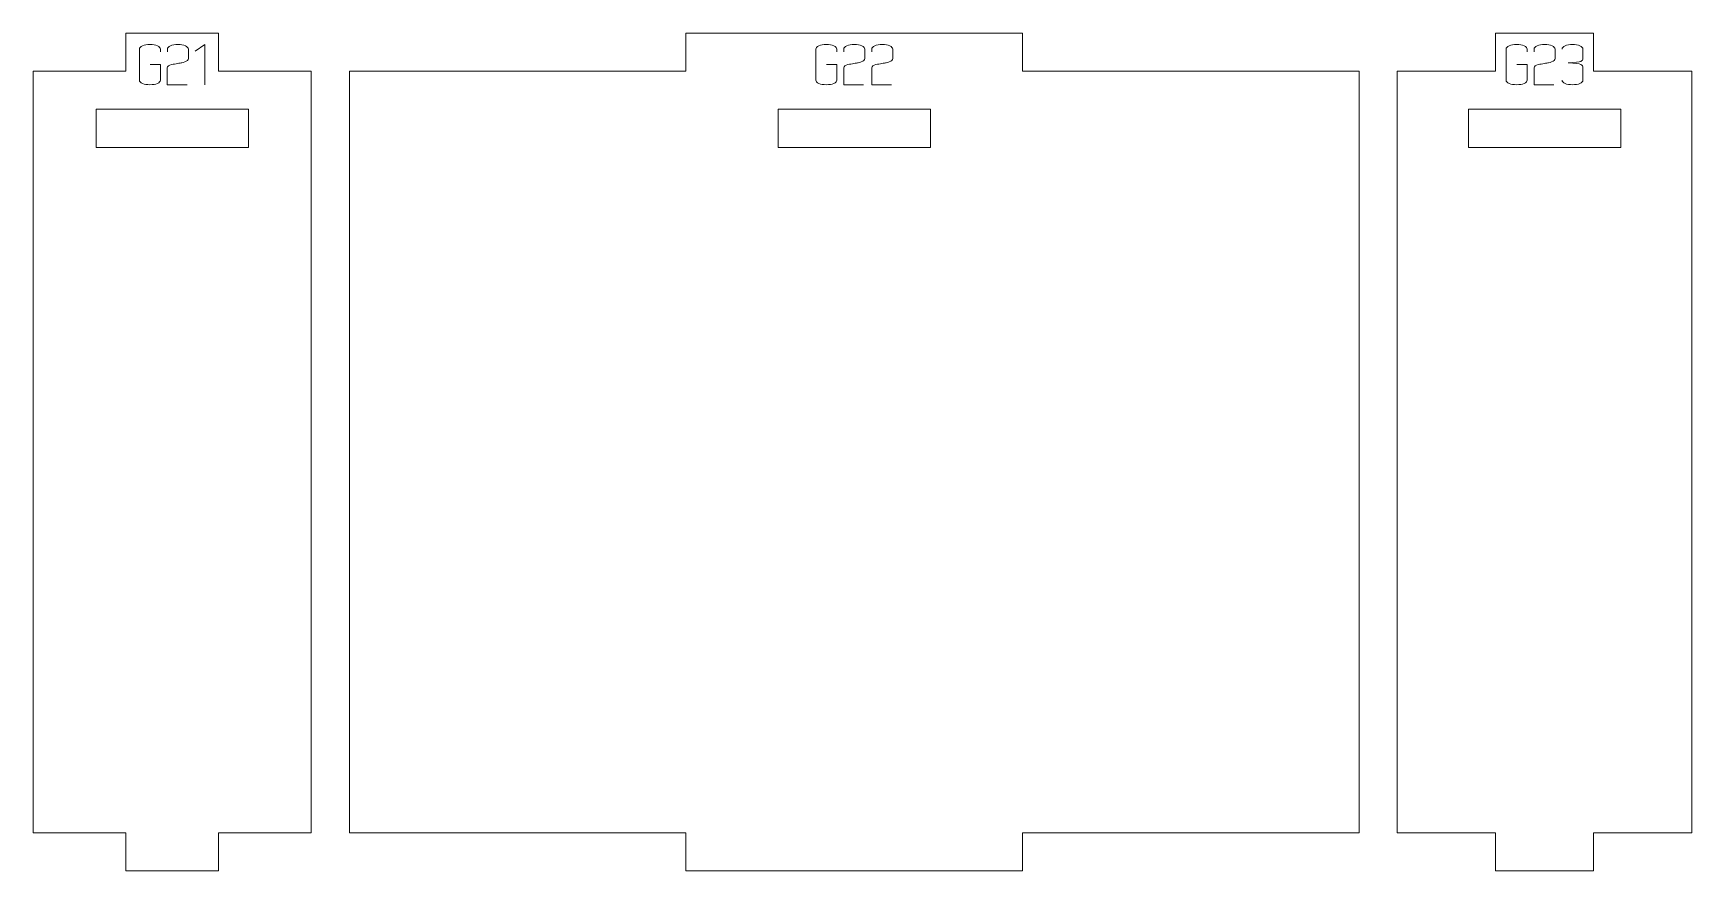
# Model space of a CAD drawing. Header units: centimetres. Extents: x -250 to 250, y -508 to 508.
# Drawn here: x -86.27 to -73.21, y -79.53 to -72.93 of the extents above; entities that cross this region are included whole.
import ezdxf

# ---------------------------------------------------------------- set-up
doc = ezdxf.new("R2010")
doc.units = ezdxf.units.CM
doc.header["$MEASUREMENT"] = 0
doc.layers.add('Capa 1', color=7, linetype='Continuous')

msp = doc.modelspace()

# ---------------------------------------------------------------- hatches: boundary and pattern name
at = {"layer": 'Capa 1', "true_color": 0x3e4095}
h = msp.add_hatch(color=175, dxfattribs=at)
edge = h.paths.add_edge_path()
edge.add_spline(control_points=[(-85.26922, -73.29819), (-85.26922, -73.30797), (-85.27709, -73.3163), (-85.29284, -73.32318), (-85.30858, -73.33006), (-85.32823, -73.3335), (-85.35177, -73.3335), (-85.37531, -73.3335), (-85.39496, -73.33006), (-85.4107, -73.32318), (-85.42645, -73.3163), (-85.43432, -73.30797), (-85.43432, -73.29819), (-85.43432, -73.29819), (-85.43432, -73.05237), (-85.43432, -73.05237), (-85.43432, -73.04259), (-85.42645, -73.03426), (-85.4107, -73.02738), (-85.39496, -73.0205), (-85.37531, -73.01706), (-85.35177, -73.01706), (-85.32823, -73.01706), (-85.30858, -73.0205), (-85.29284, -73.02738), (-85.27709, -73.03426), (-85.26922, -73.04259), (-85.26922, -73.05237), (-85.26922, -73.05237), (-85.26922, -73.07484), (-85.26922, -73.07484), (-85.26922, -73.07484), (-85.26922, -73.05237), (-85.26922, -73.05237), (-85.26922, -73.04259), (-85.27709, -73.03426), (-85.29284, -73.02738), (-85.30858, -73.0205), (-85.32823, -73.01706), (-85.35177, -73.01706), (-85.37531, -73.01706), (-85.39496, -73.0205), (-85.4107, -73.02738), (-85.42645, -73.03426), (-85.43432, -73.04259), (-85.43432, -73.05237), (-85.43432, -73.05237), (-85.43432, -73.29819), (-85.43432, -73.29819), (-85.43432, -73.30797), (-85.42645, -73.3163), (-85.4107, -73.32318), (-85.39496, -73.33006), (-85.37531, -73.3335), (-85.35177, -73.3335), (-85.32823, -73.3335), (-85.30858, -73.33006), (-85.29284, -73.32318), (-85.27709, -73.3163), (-85.26922, -73.30797), (-85.26922, -73.29819), (-85.26922, -73.29819), (-85.26922, -73.17528), (-85.26922, -73.17528), (-85.26922, -73.17528), (-85.35085, -73.17528), (-85.35085, -73.17528), (-85.35085, -73.17528), (-85.26922, -73.17528), (-85.26922, -73.17528), (-85.26922, -73.17528), (-85.26922, -73.29819), (-85.26922, -73.29819)], knot_values=[0, 0, 0, 0, 0.04166667, 0.04166667, 0.04166667, 0.08333333, 0.08333333, 0.08333333, 0.125, 0.125, 0.125, 0.16666667, 0.16666667, 0.16666667, 0.20833333, 0.20833333, 0.20833333, 0.25, 0.25, 0.25, 0.29166667, 0.29166667, 0.29166667, 0.33333333, 0.33333333, 0.33333333, 0.375, 0.375, 0.375, 0.41666667, 0.41666667, 0.41666667, 0.45833333, 0.45833333, 0.45833333, 0.5, 0.5, 0.5, 0.54166667, 0.54166667, 0.54166667, 0.58333333, 0.58333333, 0.58333333, 0.625, 0.625, 0.625, 0.66666667, 0.66666667, 0.66666667, 0.70833333, 0.70833333, 0.70833333, 0.75, 0.75, 0.75, 0.79166667, 0.79166667, 0.79166667, 0.83333333, 0.83333333, 0.83333333, 0.875, 0.875, 0.875, 0.91666667, 0.91666667, 0.91666667, 0.95833333, 0.95833333, 0.95833333, 1, 1, 1, 1], degree=3, periodic=1)
h = msp.add_hatch(color=175, dxfattribs=at)
edge = h.paths.add_edge_path()
edge.add_spline(control_points=[(-85.21465, -73.3335), (-85.21465, -73.3335), (-85.21465, -73.20096), (-85.21465, -73.20096), (-85.21373, -73.18904), (-85.20288, -73.17987), (-85.18209, -73.17345), (-85.17353, -73.17283), (-85.16535, -73.17184), (-85.15755, -73.17046), (-85.14976, -73.16909), (-85.14188, -73.16764), (-85.13393, -73.16611), (-85.11926, -73.16366), (-85.10802, -73.16167), (-85.10023, -73.16015), (-85.09243, -73.15862), (-85.08486, -73.15663), (-85.07752, -73.15418), (-85.05857, -73.14715), (-85.04909, -73.13813), (-85.04909, -73.12713), (-85.04909, -73.12713), (-85.04909, -73.05237), (-85.04909, -73.05237), (-85.04909, -73.04259), (-85.05696, -73.03426), (-85.07271, -73.02738), (-85.08845, -73.0205), (-85.1081, -73.01706), (-85.13164, -73.01706), (-85.15518, -73.01706), (-85.17483, -73.0205), (-85.19057, -73.02738), (-85.20632, -73.03426), (-85.21419, -73.04259), (-85.21419, -73.05237), (-85.21419, -73.05237), (-85.21419, -73.07484), (-85.21419, -73.07484), (-85.21419, -73.07484), (-85.21419, -73.05237), (-85.21419, -73.05237), (-85.21419, -73.04259), (-85.20632, -73.03426), (-85.19057, -73.02738), (-85.17483, -73.0205), (-85.15518, -73.01706), (-85.13164, -73.01706), (-85.1081, -73.01706), (-85.08845, -73.0205), (-85.07271, -73.02738), (-85.05696, -73.03426), (-85.04909, -73.04259), (-85.04909, -73.05237), (-85.04909, -73.05237), (-85.04909, -73.12713), (-85.04909, -73.12713), (-85.04909, -73.13813), (-85.05857, -73.14715), (-85.07752, -73.15418), (-85.08486, -73.15663), (-85.09243, -73.15862), (-85.10023, -73.16015), (-85.10802, -73.16167), (-85.11926, -73.16366), (-85.13393, -73.16611), (-85.14188, -73.16764), (-85.14976, -73.16909), (-85.15755, -73.17046), (-85.16535, -73.17184), (-85.17353, -73.17283), (-85.18209, -73.17345), (-85.20288, -73.17987), (-85.21373, -73.18904), (-85.21465, -73.20096), (-85.21465, -73.20096), (-85.21465, -73.3335), (-85.21465, -73.3335), (-85.21465, -73.3335), (-85.0578, -73.3335), (-85.0578, -73.3335), (-85.0578, -73.3335), (-85.21465, -73.3335), (-85.21465, -73.3335)], knot_values=[0, 0, 0, 0, 0.03571429, 0.03571429, 0.03571429, 0.07142857, 0.07142857, 0.07142857, 0.10714286, 0.10714286, 0.10714286, 0.14285714, 0.14285714, 0.14285714, 0.17857143, 0.17857143, 0.17857143, 0.21428571, 0.21428571, 0.21428571, 0.25, 0.25, 0.25, 0.28571429, 0.28571429, 0.28571429, 0.32142857, 0.32142857, 0.32142857, 0.35714286, 0.35714286, 0.35714286, 0.39285714, 0.39285714, 0.39285714, 0.42857143, 0.42857143, 0.42857143, 0.46428571, 0.46428571, 0.46428571, 0.5, 0.5, 0.5, 0.53571429, 0.53571429, 0.53571429, 0.57142857, 0.57142857, 0.57142857, 0.60714286, 0.60714286, 0.60714286, 0.64285714, 0.64285714, 0.64285714, 0.67857143, 0.67857143, 0.67857143, 0.71428571, 0.71428571, 0.71428571, 0.75, 0.75, 0.75, 0.78571429, 0.78571429, 0.78571429, 0.82142857, 0.82142857, 0.82142857, 0.85714286, 0.85714286, 0.85714286, 0.89285714, 0.89285714, 0.89285714, 0.92857143, 0.92857143, 0.92857143, 0.96428571, 0.96428571, 0.96428571, 1, 1, 1, 1], degree=3, periodic=1)
h = msp.add_hatch(color=175, dxfattribs=at)
edge = h.paths.add_edge_path()
edge.add_spline(control_points=[(-84.91793, -73.0166), (-84.91793, -73.0166), (-84.99406, -73.06934), (-84.99406, -73.06934), (-84.99406, -73.06934), (-84.91793, -73.0166), (-84.91793, -73.0166), (-84.91793, -73.0166), (-84.91793, -73.3335), (-84.91793, -73.3335), (-84.91793, -73.3335), (-84.91793, -73.0166), (-84.91793, -73.0166)], knot_values=[0, 0, 0, 0, 0.25, 0.25, 0.25, 0.5, 0.5, 0.5, 0.75, 0.75, 0.75, 1, 1, 1, 1], degree=3, periodic=1)
h = msp.add_hatch(color=175, dxfattribs=at)
edge = h.paths.add_edge_path()
edge.add_spline(control_points=[(-79.9417, -73.29819), (-79.9417, -73.30797), (-79.94957, -73.3163), (-79.96532, -73.32318), (-79.98106, -73.33006), (-80.00071, -73.3335), (-80.02425, -73.3335), (-80.04779, -73.3335), (-80.06744, -73.33006), (-80.08318, -73.32318), (-80.09893, -73.3163), (-80.1068, -73.30797), (-80.1068, -73.29819), (-80.1068, -73.29819), (-80.1068, -73.05237), (-80.1068, -73.05237), (-80.1068, -73.04259), (-80.09893, -73.03426), (-80.08318, -73.02738), (-80.06744, -73.0205), (-80.04779, -73.01706), (-80.02425, -73.01706), (-80.00071, -73.01706), (-79.98106, -73.0205), (-79.96532, -73.02738), (-79.94957, -73.03426), (-79.9417, -73.04259), (-79.9417, -73.05237), (-79.9417, -73.05237), (-79.9417, -73.07484), (-79.9417, -73.07484), (-79.9417, -73.07484), (-79.9417, -73.05237), (-79.9417, -73.05237), (-79.9417, -73.04259), (-79.94957, -73.03426), (-79.96532, -73.02738), (-79.98106, -73.0205), (-80.00071, -73.01706), (-80.02425, -73.01706), (-80.04779, -73.01706), (-80.06744, -73.0205), (-80.08318, -73.02738), (-80.09893, -73.03426), (-80.1068, -73.04259), (-80.1068, -73.05237), (-80.1068, -73.05237), (-80.1068, -73.29819), (-80.1068, -73.29819), (-80.1068, -73.30797), (-80.09893, -73.3163), (-80.08318, -73.32318), (-80.06744, -73.33006), (-80.04779, -73.3335), (-80.02425, -73.3335), (-80.00071, -73.3335), (-79.98106, -73.33006), (-79.96532, -73.32318), (-79.94957, -73.3163), (-79.9417, -73.30797), (-79.9417, -73.29819), (-79.9417, -73.29819), (-79.9417, -73.17528), (-79.9417, -73.17528), (-79.9417, -73.17528), (-80.02333, -73.17528), (-80.02333, -73.17528), (-80.02333, -73.17528), (-79.9417, -73.17528), (-79.9417, -73.17528), (-79.9417, -73.17528), (-79.9417, -73.29819), (-79.9417, -73.29819)], knot_values=[0, 0, 0, 0, 0.04166667, 0.04166667, 0.04166667, 0.08333333, 0.08333333, 0.08333333, 0.125, 0.125, 0.125, 0.16666667, 0.16666667, 0.16666667, 0.20833333, 0.20833333, 0.20833333, 0.25, 0.25, 0.25, 0.29166667, 0.29166667, 0.29166667, 0.33333333, 0.33333333, 0.33333333, 0.375, 0.375, 0.375, 0.41666667, 0.41666667, 0.41666667, 0.45833333, 0.45833333, 0.45833333, 0.5, 0.5, 0.5, 0.54166667, 0.54166667, 0.54166667, 0.58333333, 0.58333333, 0.58333333, 0.625, 0.625, 0.625, 0.66666667, 0.66666667, 0.66666667, 0.70833333, 0.70833333, 0.70833333, 0.75, 0.75, 0.75, 0.79166667, 0.79166667, 0.79166667, 0.83333333, 0.83333333, 0.83333333, 0.875, 0.875, 0.875, 0.91666667, 0.91666667, 0.91666667, 0.95833333, 0.95833333, 0.95833333, 1, 1, 1, 1], degree=3, periodic=1)
h = msp.add_hatch(color=175, dxfattribs=at)
edge = h.paths.add_edge_path()
edge.add_spline(control_points=[(-79.88713, -73.3335), (-79.88713, -73.3335), (-79.88713, -73.20096), (-79.88713, -73.20096), (-79.88621, -73.18904), (-79.87536, -73.17987), (-79.85457, -73.17345), (-79.84601, -73.17283), (-79.83783, -73.17184), (-79.83003, -73.17046), (-79.82224, -73.16909), (-79.81436, -73.16764), (-79.80641, -73.16611), (-79.79174, -73.16366), (-79.7805, -73.16167), (-79.77271, -73.16015), (-79.76491, -73.15862), (-79.75734, -73.15663), (-79.75, -73.15418), (-79.73105, -73.14715), (-79.72157, -73.13813), (-79.72157, -73.12713), (-79.72157, -73.12713), (-79.72157, -73.05237), (-79.72157, -73.05237), (-79.72157, -73.04259), (-79.72944, -73.03426), (-79.74519, -73.02738), (-79.76093, -73.0205), (-79.78058, -73.01706), (-79.80412, -73.01706), (-79.82766, -73.01706), (-79.84731, -73.0205), (-79.86305, -73.02738), (-79.8788, -73.03426), (-79.88667, -73.04259), (-79.88667, -73.05237), (-79.88667, -73.05237), (-79.88667, -73.07484), (-79.88667, -73.07484), (-79.88667, -73.07484), (-79.88667, -73.05237), (-79.88667, -73.05237), (-79.88667, -73.04259), (-79.8788, -73.03426), (-79.86305, -73.02738), (-79.84731, -73.0205), (-79.82766, -73.01706), (-79.80412, -73.01706), (-79.78058, -73.01706), (-79.76093, -73.0205), (-79.74519, -73.02738), (-79.72944, -73.03426), (-79.72157, -73.04259), (-79.72157, -73.05237), (-79.72157, -73.05237), (-79.72157, -73.12713), (-79.72157, -73.12713), (-79.72157, -73.13813), (-79.73105, -73.14715), (-79.75, -73.15418), (-79.75734, -73.15663), (-79.76491, -73.15862), (-79.77271, -73.16015), (-79.7805, -73.16167), (-79.79174, -73.16366), (-79.80641, -73.16611), (-79.81436, -73.16764), (-79.82224, -73.16909), (-79.83003, -73.17046), (-79.83783, -73.17184), (-79.84601, -73.17283), (-79.85457, -73.17345), (-79.87536, -73.17987), (-79.88621, -73.18904), (-79.88713, -73.20096), (-79.88713, -73.20096), (-79.88713, -73.3335), (-79.88713, -73.3335), (-79.88713, -73.3335), (-79.73028, -73.3335), (-79.73028, -73.3335), (-79.73028, -73.3335), (-79.88713, -73.3335), (-79.88713, -73.3335)], knot_values=[0, 0, 0, 0, 0.03571429, 0.03571429, 0.03571429, 0.07142857, 0.07142857, 0.07142857, 0.10714286, 0.10714286, 0.10714286, 0.14285714, 0.14285714, 0.14285714, 0.17857143, 0.17857143, 0.17857143, 0.21428571, 0.21428571, 0.21428571, 0.25, 0.25, 0.25, 0.28571429, 0.28571429, 0.28571429, 0.32142857, 0.32142857, 0.32142857, 0.35714286, 0.35714286, 0.35714286, 0.39285714, 0.39285714, 0.39285714, 0.42857143, 0.42857143, 0.42857143, 0.46428571, 0.46428571, 0.46428571, 0.5, 0.5, 0.5, 0.53571429, 0.53571429, 0.53571429, 0.57142857, 0.57142857, 0.57142857, 0.60714286, 0.60714286, 0.60714286, 0.64285714, 0.64285714, 0.64285714, 0.67857143, 0.67857143, 0.67857143, 0.71428571, 0.71428571, 0.71428571, 0.75, 0.75, 0.75, 0.78571429, 0.78571429, 0.78571429, 0.82142857, 0.82142857, 0.82142857, 0.85714286, 0.85714286, 0.85714286, 0.89285714, 0.89285714, 0.89285714, 0.92857143, 0.92857143, 0.92857143, 0.96428571, 0.96428571, 0.96428571, 1, 1, 1, 1], degree=3, periodic=1)
h = msp.add_hatch(color=175, dxfattribs=at)
edge = h.paths.add_edge_path()
edge.add_spline(control_points=[(-79.667, -73.3335), (-79.667, -73.3335), (-79.667, -73.20096), (-79.667, -73.20096), (-79.66608, -73.18904), (-79.65523, -73.17987), (-79.63444, -73.17345), (-79.62588, -73.17283), (-79.6177, -73.17184), (-79.6099, -73.17046), (-79.60211, -73.16909), (-79.59423, -73.16764), (-79.58628, -73.16611), (-79.57161, -73.16366), (-79.56037, -73.16167), (-79.55258, -73.16015), (-79.54478, -73.15862), (-79.53721, -73.15663), (-79.52987, -73.15418), (-79.51092, -73.14715), (-79.50144, -73.13813), (-79.50144, -73.12713), (-79.50144, -73.12713), (-79.50144, -73.05237), (-79.50144, -73.05237), (-79.50144, -73.04259), (-79.50931, -73.03426), (-79.52506, -73.02738), (-79.5408, -73.0205), (-79.56045, -73.01706), (-79.58399, -73.01706), (-79.60753, -73.01706), (-79.62718, -73.0205), (-79.64292, -73.02738), (-79.65867, -73.03426), (-79.66654, -73.04259), (-79.66654, -73.05237), (-79.66654, -73.05237), (-79.66654, -73.07484), (-79.66654, -73.07484), (-79.66654, -73.07484), (-79.66654, -73.05237), (-79.66654, -73.05237), (-79.66654, -73.04259), (-79.65867, -73.03426), (-79.64292, -73.02738), (-79.62718, -73.0205), (-79.60753, -73.01706), (-79.58399, -73.01706), (-79.56045, -73.01706), (-79.5408, -73.0205), (-79.52506, -73.02738), (-79.50931, -73.03426), (-79.50144, -73.04259), (-79.50144, -73.05237), (-79.50144, -73.05237), (-79.50144, -73.12713), (-79.50144, -73.12713), (-79.50144, -73.13813), (-79.51092, -73.14715), (-79.52987, -73.15418), (-79.53721, -73.15663), (-79.54478, -73.15862), (-79.55258, -73.16015), (-79.56037, -73.16167), (-79.57161, -73.16366), (-79.58628, -73.16611), (-79.59423, -73.16764), (-79.60211, -73.16909), (-79.6099, -73.17046), (-79.6177, -73.17184), (-79.62588, -73.17283), (-79.63444, -73.17345), (-79.65523, -73.17987), (-79.66608, -73.18904), (-79.667, -73.20096), (-79.667, -73.20096), (-79.667, -73.3335), (-79.667, -73.3335), (-79.667, -73.3335), (-79.51015, -73.3335), (-79.51015, -73.3335), (-79.51015, -73.3335), (-79.667, -73.3335), (-79.667, -73.3335)], knot_values=[0, 0, 0, 0, 0.03571429, 0.03571429, 0.03571429, 0.07142857, 0.07142857, 0.07142857, 0.10714286, 0.10714286, 0.10714286, 0.14285714, 0.14285714, 0.14285714, 0.17857143, 0.17857143, 0.17857143, 0.21428571, 0.21428571, 0.21428571, 0.25, 0.25, 0.25, 0.28571429, 0.28571429, 0.28571429, 0.32142857, 0.32142857, 0.32142857, 0.35714286, 0.35714286, 0.35714286, 0.39285714, 0.39285714, 0.39285714, 0.42857143, 0.42857143, 0.42857143, 0.46428571, 0.46428571, 0.46428571, 0.5, 0.5, 0.5, 0.53571429, 0.53571429, 0.53571429, 0.57142857, 0.57142857, 0.57142857, 0.60714286, 0.60714286, 0.60714286, 0.64285714, 0.64285714, 0.64285714, 0.67857143, 0.67857143, 0.67857143, 0.71428571, 0.71428571, 0.71428571, 0.75, 0.75, 0.75, 0.78571429, 0.78571429, 0.78571429, 0.82142857, 0.82142857, 0.82142857, 0.85714286, 0.85714286, 0.85714286, 0.89285714, 0.89285714, 0.89285714, 0.92857143, 0.92857143, 0.92857143, 0.96428571, 0.96428571, 0.96428571, 1, 1, 1, 1], degree=3, periodic=1)
h = msp.add_hatch(color=175, dxfattribs=at)
edge = h.paths.add_edge_path()
edge.add_spline(control_points=[(-74.5049, -73.29819), (-74.5049, -73.30797), (-74.51277, -73.3163), (-74.52852, -73.32318), (-74.54426, -73.33006), (-74.56391, -73.3335), (-74.58745, -73.3335), (-74.61099, -73.3335), (-74.63064, -73.33006), (-74.64638, -73.32318), (-74.66213, -73.3163), (-74.67, -73.30797), (-74.67, -73.29819), (-74.67, -73.29819), (-74.67, -73.05237), (-74.67, -73.05237), (-74.67, -73.04259), (-74.66213, -73.03426), (-74.64638, -73.02738), (-74.63064, -73.0205), (-74.61099, -73.01706), (-74.58745, -73.01706), (-74.56391, -73.01706), (-74.54426, -73.0205), (-74.52852, -73.02738), (-74.51277, -73.03426), (-74.5049, -73.04259), (-74.5049, -73.05237), (-74.5049, -73.05237), (-74.5049, -73.07484), (-74.5049, -73.07484), (-74.5049, -73.07484), (-74.5049, -73.05237), (-74.5049, -73.05237), (-74.5049, -73.04259), (-74.51277, -73.03426), (-74.52852, -73.02738), (-74.54426, -73.0205), (-74.56391, -73.01706), (-74.58745, -73.01706), (-74.61099, -73.01706), (-74.63064, -73.0205), (-74.64638, -73.02738), (-74.66213, -73.03426), (-74.67, -73.04259), (-74.67, -73.05237), (-74.67, -73.05237), (-74.67, -73.29819), (-74.67, -73.29819), (-74.67, -73.30797), (-74.66213, -73.3163), (-74.64638, -73.32318), (-74.63064, -73.33006), (-74.61099, -73.3335), (-74.58745, -73.3335), (-74.56391, -73.3335), (-74.54426, -73.33006), (-74.52852, -73.32318), (-74.51277, -73.3163), (-74.5049, -73.30797), (-74.5049, -73.29819), (-74.5049, -73.29819), (-74.5049, -73.17528), (-74.5049, -73.17528), (-74.5049, -73.17528), (-74.58653, -73.17528), (-74.58653, -73.17528), (-74.58653, -73.17528), (-74.5049, -73.17528), (-74.5049, -73.17528), (-74.5049, -73.17528), (-74.5049, -73.29819), (-74.5049, -73.29819)], knot_values=[0, 0, 0, 0, 0.04166667, 0.04166667, 0.04166667, 0.08333333, 0.08333333, 0.08333333, 0.125, 0.125, 0.125, 0.16666667, 0.16666667, 0.16666667, 0.20833333, 0.20833333, 0.20833333, 0.25, 0.25, 0.25, 0.29166667, 0.29166667, 0.29166667, 0.33333333, 0.33333333, 0.33333333, 0.375, 0.375, 0.375, 0.41666667, 0.41666667, 0.41666667, 0.45833333, 0.45833333, 0.45833333, 0.5, 0.5, 0.5, 0.54166667, 0.54166667, 0.54166667, 0.58333333, 0.58333333, 0.58333333, 0.625, 0.625, 0.625, 0.66666667, 0.66666667, 0.66666667, 0.70833333, 0.70833333, 0.70833333, 0.75, 0.75, 0.75, 0.79166667, 0.79166667, 0.79166667, 0.83333333, 0.83333333, 0.83333333, 0.875, 0.875, 0.875, 0.91666667, 0.91666667, 0.91666667, 0.95833333, 0.95833333, 0.95833333, 1, 1, 1, 1], degree=3, periodic=1)
h = msp.add_hatch(color=175, dxfattribs=at)
edge = h.paths.add_edge_path()
edge.add_spline(control_points=[(-74.45033, -73.3335), (-74.45033, -73.3335), (-74.45033, -73.20096), (-74.45033, -73.20096), (-74.44941, -73.18904), (-74.43856, -73.17987), (-74.41777, -73.17345), (-74.40921, -73.17283), (-74.40103, -73.17184), (-74.39323, -73.17046), (-74.38544, -73.16909), (-74.37756, -73.16764), (-74.36961, -73.16611), (-74.35494, -73.16366), (-74.3437, -73.16167), (-74.33591, -73.16015), (-74.32811, -73.15862), (-74.32054, -73.15663), (-74.3132, -73.15418), (-74.29425, -73.14715), (-74.28477, -73.13813), (-74.28477, -73.12713), (-74.28477, -73.12713), (-74.28477, -73.05237), (-74.28477, -73.05237), (-74.28477, -73.04259), (-74.29264, -73.03426), (-74.30839, -73.02738), (-74.32413, -73.0205), (-74.34378, -73.01706), (-74.36732, -73.01706), (-74.39086, -73.01706), (-74.41051, -73.0205), (-74.42625, -73.02738), (-74.442, -73.03426), (-74.44987, -73.04259), (-74.44987, -73.05237), (-74.44987, -73.05237), (-74.44987, -73.07484), (-74.44987, -73.07484), (-74.44987, -73.07484), (-74.44987, -73.05237), (-74.44987, -73.05237), (-74.44987, -73.04259), (-74.442, -73.03426), (-74.42625, -73.02738), (-74.41051, -73.0205), (-74.39086, -73.01706), (-74.36732, -73.01706), (-74.34378, -73.01706), (-74.32413, -73.0205), (-74.30839, -73.02738), (-74.29264, -73.03426), (-74.28477, -73.04259), (-74.28477, -73.05237), (-74.28477, -73.05237), (-74.28477, -73.12713), (-74.28477, -73.12713), (-74.28477, -73.13813), (-74.29425, -73.14715), (-74.3132, -73.15418), (-74.32054, -73.15663), (-74.32811, -73.15862), (-74.33591, -73.16015), (-74.3437, -73.16167), (-74.35494, -73.16366), (-74.36961, -73.16611), (-74.37756, -73.16764), (-74.38544, -73.16909), (-74.39323, -73.17046), (-74.40103, -73.17184), (-74.40921, -73.17283), (-74.41777, -73.17345), (-74.43856, -73.17987), (-74.44941, -73.18904), (-74.45033, -73.20096), (-74.45033, -73.20096), (-74.45033, -73.3335), (-74.45033, -73.3335), (-74.45033, -73.3335), (-74.29348, -73.3335), (-74.29348, -73.3335), (-74.29348, -73.3335), (-74.45033, -73.3335), (-74.45033, -73.3335)], knot_values=[0, 0, 0, 0, 0.03571429, 0.03571429, 0.03571429, 0.07142857, 0.07142857, 0.07142857, 0.10714286, 0.10714286, 0.10714286, 0.14285714, 0.14285714, 0.14285714, 0.17857143, 0.17857143, 0.17857143, 0.21428571, 0.21428571, 0.21428571, 0.25, 0.25, 0.25, 0.28571429, 0.28571429, 0.28571429, 0.32142857, 0.32142857, 0.32142857, 0.35714286, 0.35714286, 0.35714286, 0.39285714, 0.39285714, 0.39285714, 0.42857143, 0.42857143, 0.42857143, 0.46428571, 0.46428571, 0.46428571, 0.5, 0.5, 0.5, 0.53571429, 0.53571429, 0.53571429, 0.57142857, 0.57142857, 0.57142857, 0.60714286, 0.60714286, 0.60714286, 0.64285714, 0.64285714, 0.64285714, 0.67857143, 0.67857143, 0.67857143, 0.71428571, 0.71428571, 0.71428571, 0.75, 0.75, 0.75, 0.78571429, 0.78571429, 0.78571429, 0.82142857, 0.82142857, 0.82142857, 0.85714286, 0.85714286, 0.85714286, 0.89285714, 0.89285714, 0.89285714, 0.92857143, 0.92857143, 0.92857143, 0.96428571, 0.96428571, 0.96428571, 1, 1, 1, 1], degree=3, periodic=1)
h = msp.add_hatch(color=175, dxfattribs=at)
edge = h.paths.add_edge_path()
edge.add_spline(control_points=[(-74.14719, -73.3335), (-74.17073, -73.3335), (-74.19038, -73.33006), (-74.20612, -73.32318), (-74.22187, -73.3163), (-74.22974, -73.30797), (-74.22974, -73.29819), (-74.22974, -73.30797), (-74.22187, -73.3163), (-74.20612, -73.32318), (-74.19038, -73.33006), (-74.17073, -73.3335), (-74.14719, -73.3335), (-74.12365, -73.3335), (-74.104, -73.33006), (-74.08826, -73.32318), (-74.07251, -73.3163), (-74.06464, -73.30797), (-74.06464, -73.29819), (-74.06464, -73.29819), (-74.06464, -73.195), (-74.06464, -73.195), (-74.06464, -73.18674), (-74.0703, -73.17956), (-74.08161, -73.17345), (-74.09292, -73.16733), (-74.12609, -73.1632), (-74.18113, -73.16106), (-74.1264, -73.1577), (-74.09353, -73.15372), (-74.08253, -73.14914), (-74.07152, -73.14455), (-74.06556, -73.13706), (-74.06464, -73.12667), (-74.06464, -73.12667), (-74.06464, -73.05237), (-74.06464, -73.05237), (-74.06464, -73.04259), (-74.07251, -73.03426), (-74.08826, -73.02738), (-74.104, -73.0205), (-74.12365, -73.01706), (-74.14719, -73.01706), (-74.17073, -73.01706), (-74.19038, -73.0205), (-74.20612, -73.02738), (-74.22187, -73.03426), (-74.22974, -73.04259), (-74.22974, -73.05237), (-74.22974, -73.04259), (-74.22187, -73.03426), (-74.20612, -73.02738), (-74.19038, -73.0205), (-74.17073, -73.01706), (-74.14719, -73.01706), (-74.12365, -73.01706), (-74.104, -73.0205), (-74.08826, -73.02738), (-74.07251, -73.03426), (-74.06464, -73.04259), (-74.06464, -73.05237), (-74.06464, -73.05237), (-74.06464, -73.12667), (-74.06464, -73.12667), (-74.06556, -73.13706), (-74.07152, -73.14455), (-74.08253, -73.14914), (-74.09353, -73.15372), (-74.1264, -73.1577), (-74.18113, -73.16106), (-74.12609, -73.1632), (-74.09292, -73.16733), (-74.08161, -73.17345), (-74.0703, -73.17956), (-74.06464, -73.18674), (-74.06464, -73.195), (-74.06464, -73.195), (-74.06464, -73.29819), (-74.06464, -73.29819), (-74.06464, -73.30797), (-74.07251, -73.3163), (-74.08826, -73.32318), (-74.104, -73.33006), (-74.12365, -73.3335), (-74.14719, -73.3335)], knot_values=[0, 0, 0, 0, 0.03571429, 0.03571429, 0.03571429, 0.07142857, 0.07142857, 0.07142857, 0.10714286, 0.10714286, 0.10714286, 0.14285714, 0.14285714, 0.14285714, 0.17857143, 0.17857143, 0.17857143, 0.21428571, 0.21428571, 0.21428571, 0.25, 0.25, 0.25, 0.28571429, 0.28571429, 0.28571429, 0.32142857, 0.32142857, 0.32142857, 0.35714286, 0.35714286, 0.35714286, 0.39285714, 0.39285714, 0.39285714, 0.42857143, 0.42857143, 0.42857143, 0.46428571, 0.46428571, 0.46428571, 0.5, 0.5, 0.5, 0.53571429, 0.53571429, 0.53571429, 0.57142857, 0.57142857, 0.57142857, 0.60714286, 0.60714286, 0.60714286, 0.64285714, 0.64285714, 0.64285714, 0.67857143, 0.67857143, 0.67857143, 0.71428571, 0.71428571, 0.71428571, 0.75, 0.75, 0.75, 0.78571429, 0.78571429, 0.78571429, 0.82142857, 0.82142857, 0.82142857, 0.85714286, 0.85714286, 0.85714286, 0.89285714, 0.89285714, 0.89285714, 0.92857143, 0.92857143, 0.92857143, 0.96428571, 0.96428571, 0.96428571, 1, 1, 1, 1], degree=3, periodic=1)

# ---------------------------------------------------------------- linework, layer by layer
at = {"layer": 'Capa 1', "color": 240, "lineweight": 9}
for points, knots in [([(-86.27118, -73.2271), (-86.27118, -73.2271), (-86.27118, -79.2271), (-86.27118, -79.2271), (-86.27118, -79.2271), (-85.54114, -79.2271), (-85.54114, -79.2271), (-85.54114, -79.2271), (-85.54114, -79.5271), (-85.54114, -79.5271), (-85.54114, -79.5271), (-84.8111, -79.5271), (-84.8111, -79.5271), (-84.8111, -79.5271), (-84.8111, -79.2271), (-84.8111, -79.2271), (-84.8111, -79.2271), (-84.08106, -79.2271), (-84.08106, -79.2271), (-84.08106, -79.2271), (-84.08106, -73.2271), (-84.08106, -73.2271), (-84.08106, -73.2271), (-84.8111, -73.2271), (-84.8111, -73.2271), (-84.8111, -73.2271), (-84.8111, -72.9271), (-84.8111, -72.9271), (-84.8111, -72.9271), (-85.54114, -72.9271), (-85.54114, -72.9271), (-85.54114, -72.9271), (-85.54114, -73.2271), (-85.54114, -73.2271), (-85.54114, -73.2271), (-86.27118, -73.2271), (-86.27118, -73.2271)], [0, 0, 0, 0, 0.08333333, 0.08333333, 0.08333333, 0.16666667, 0.16666667, 0.16666667, 0.25, 0.25, 0.25, 0.33333333, 0.33333333, 0.33333333, 0.41666667, 0.41666667, 0.41666667, 0.5, 0.5, 0.5, 0.58333333, 0.58333333, 0.58333333, 0.66666667, 0.66666667, 0.66666667, 0.75, 0.75, 0.75, 0.83333333, 0.83333333, 0.83333333, 0.91666667, 0.91666667, 0.91666667, 1, 1, 1, 1]), ([(-83.78106, -73.2271), (-83.78106, -73.2271), (-83.78106, -79.2271), (-83.78106, -79.2271), (-83.78106, -79.2271), (-81.12977, -79.2271), (-81.12977, -79.2271), (-81.12977, -79.2271), (-81.12977, -79.5271), (-81.12977, -79.5271), (-81.12977, -79.5271), (-78.47848, -79.5271), (-78.47848, -79.5271), (-78.47848, -79.5271), (-78.47848, -79.2271), (-78.47848, -79.2271), (-78.47848, -79.2271), (-75.82719, -79.2271), (-75.82719, -79.2271), (-75.82719, -79.2271), (-75.82719, -73.2271), (-75.82719, -73.2271), (-75.82719, -73.2271), (-78.47848, -73.2271), (-78.47848, -73.2271), (-78.47848, -73.2271), (-78.47848, -72.9271), (-78.47848, -72.9271), (-78.47848, -72.9271), (-81.12977, -72.9271), (-81.12977, -72.9271), (-81.12977, -72.9271), (-81.12977, -73.2271), (-81.12977, -73.2271), (-81.12977, -73.2271), (-83.78106, -73.2271), (-83.78106, -73.2271)], [0, 0, 0, 0, 0.08333333, 0.08333333, 0.08333333, 0.16666667, 0.16666667, 0.16666667, 0.25, 0.25, 0.25, 0.33333333, 0.33333333, 0.33333333, 0.41666667, 0.41666667, 0.41666667, 0.5, 0.5, 0.5, 0.58333333, 0.58333333, 0.58333333, 0.66666667, 0.66666667, 0.66666667, 0.75, 0.75, 0.75, 0.83333333, 0.83333333, 0.83333333, 0.91666667, 0.91666667, 0.91666667, 1, 1, 1, 1]), ([(-75.52719, -73.2271), (-75.52719, -73.2271), (-75.52719, -79.2271), (-75.52719, -79.2271), (-75.52719, -79.2271), (-74.75394, -79.2271), (-74.75394, -79.2271), (-74.75394, -79.2271), (-74.75394, -79.5271), (-74.75394, -79.5271), (-74.75394, -79.5271), (-73.98069, -79.5271), (-73.98069, -79.5271), (-73.98069, -79.5271), (-73.98069, -79.2271), (-73.98069, -79.2271), (-73.98069, -79.2271), (-73.20745, -79.2271), (-73.20745, -79.2271), (-73.20745, -79.2271), (-73.20745, -73.2271), (-73.20745, -73.2271), (-73.20745, -73.2271), (-73.98069, -73.2271), (-73.98069, -73.2271), (-73.98069, -73.2271), (-73.98069, -72.9271), (-73.98069, -72.9271), (-73.98069, -72.9271), (-74.75394, -72.9271), (-74.75394, -72.9271), (-74.75394, -72.9271), (-74.75394, -73.2271), (-74.75394, -73.2271), (-74.75394, -73.2271), (-75.52719, -73.2271), (-75.52719, -73.2271)], [0, 0, 0, 0, 0.08333333, 0.08333333, 0.08333333, 0.16666667, 0.16666667, 0.16666667, 0.25, 0.25, 0.25, 0.33333333, 0.33333333, 0.33333333, 0.41666667, 0.41666667, 0.41666667, 0.5, 0.5, 0.5, 0.58333333, 0.58333333, 0.58333333, 0.66666667, 0.66666667, 0.66666667, 0.75, 0.75, 0.75, 0.83333333, 0.83333333, 0.83333333, 0.91666667, 0.91666667, 0.91666667, 1, 1, 1, 1]), ([(-85.77612, -73.527), (-85.77612, -73.527), (-84.57612, -73.527), (-84.57612, -73.527), (-84.57612, -73.527), (-84.57612, -73.827), (-84.57612, -73.827), (-84.57612, -73.827), (-85.77612, -73.827), (-85.77612, -73.827), (-85.77612, -73.827), (-85.77612, -73.527), (-85.77612, -73.527)], [0, 0, 0, 0, 0.25, 0.25, 0.25, 0.5, 0.5, 0.5, 0.75, 0.75, 0.75, 1, 1, 1, 1]), ([(-80.40412, -73.527), (-80.40412, -73.527), (-79.20412, -73.527), (-79.20412, -73.527), (-79.20412, -73.527), (-79.20412, -73.827), (-79.20412, -73.827), (-79.20412, -73.827), (-80.40412, -73.827), (-80.40412, -73.827), (-80.40412, -73.827), (-80.40412, -73.527), (-80.40412, -73.527)], [0, 0, 0, 0, 0.25, 0.25, 0.25, 0.5, 0.5, 0.5, 0.75, 0.75, 0.75, 1, 1, 1, 1]), ([(-74.96732, -73.527), (-74.96732, -73.527), (-73.76732, -73.527), (-73.76732, -73.527), (-73.76732, -73.527), (-73.76732, -73.827), (-73.76732, -73.827), (-73.76732, -73.827), (-74.96732, -73.827), (-74.96732, -73.827), (-74.96732, -73.827), (-74.96732, -73.527), (-74.96732, -73.527)], [0, 0, 0, 0, 0.25, 0.25, 0.25, 0.5, 0.5, 0.5, 0.75, 0.75, 0.75, 1, 1, 1, 1])]:
    msp.add_open_spline(points, degree=3, knots=knots, dxfattribs=at)
at = {"layer": 'Capa 1', "color": 114, "lineweight": 9}
for points, knots in [([(-85.26922, -73.29819), (-85.26922, -73.30797), (-85.27709, -73.3163), (-85.29284, -73.32318), (-85.30858, -73.33006), (-85.32823, -73.3335), (-85.35177, -73.3335), (-85.37531, -73.3335), (-85.39496, -73.33006), (-85.4107, -73.32318), (-85.42645, -73.3163), (-85.43432, -73.30797), (-85.43432, -73.29819), (-85.43432, -73.29819), (-85.43432, -73.05237), (-85.43432, -73.05237), (-85.43432, -73.04259), (-85.42645, -73.03426), (-85.4107, -73.02738), (-85.39496, -73.0205), (-85.37531, -73.01706), (-85.35177, -73.01706), (-85.32823, -73.01706), (-85.30858, -73.0205), (-85.29284, -73.02738), (-85.27709, -73.03426), (-85.26922, -73.04259), (-85.26922, -73.05237), (-85.26922, -73.05237), (-85.26922, -73.07484), (-85.26922, -73.07484), (-85.26922, -73.07484), (-85.26922, -73.05237), (-85.26922, -73.05237), (-85.26922, -73.04259), (-85.27709, -73.03426), (-85.29284, -73.02738), (-85.30858, -73.0205), (-85.32823, -73.01706), (-85.35177, -73.01706), (-85.37531, -73.01706), (-85.39496, -73.0205), (-85.4107, -73.02738), (-85.42645, -73.03426), (-85.43432, -73.04259), (-85.43432, -73.05237), (-85.43432, -73.05237), (-85.43432, -73.29819), (-85.43432, -73.29819), (-85.43432, -73.30797), (-85.42645, -73.3163), (-85.4107, -73.32318), (-85.39496, -73.33006), (-85.37531, -73.3335), (-85.35177, -73.3335), (-85.32823, -73.3335), (-85.30858, -73.33006), (-85.29284, -73.32318), (-85.27709, -73.3163), (-85.26922, -73.30797), (-85.26922, -73.29819), (-85.26922, -73.29819), (-85.26922, -73.17528), (-85.26922, -73.17528), (-85.26922, -73.17528), (-85.35085, -73.17528), (-85.35085, -73.17528), (-85.35085, -73.17528), (-85.26922, -73.17528), (-85.26922, -73.17528), (-85.26922, -73.17528), (-85.26922, -73.29819), (-85.26922, -73.29819)], [0, 0, 0, 0, 0.04166667, 0.04166667, 0.04166667, 0.08333333, 0.08333333, 0.08333333, 0.125, 0.125, 0.125, 0.16666667, 0.16666667, 0.16666667, 0.20833333, 0.20833333, 0.20833333, 0.25, 0.25, 0.25, 0.29166667, 0.29166667, 0.29166667, 0.33333333, 0.33333333, 0.33333333, 0.375, 0.375, 0.375, 0.41666667, 0.41666667, 0.41666667, 0.45833333, 0.45833333, 0.45833333, 0.5, 0.5, 0.5, 0.54166667, 0.54166667, 0.54166667, 0.58333333, 0.58333333, 0.58333333, 0.625, 0.625, 0.625, 0.66666667, 0.66666667, 0.66666667, 0.70833333, 0.70833333, 0.70833333, 0.75, 0.75, 0.75, 0.79166667, 0.79166667, 0.79166667, 0.83333333, 0.83333333, 0.83333333, 0.875, 0.875, 0.875, 0.91666667, 0.91666667, 0.91666667, 0.95833333, 0.95833333, 0.95833333, 1, 1, 1, 1]), ([(-85.21465, -73.3335), (-85.21465, -73.3335), (-85.21465, -73.20096), (-85.21465, -73.20096), (-85.21373, -73.18904), (-85.20288, -73.17987), (-85.18209, -73.17345), (-85.17353, -73.17283), (-85.16535, -73.17184), (-85.15755, -73.17046), (-85.14976, -73.16909), (-85.14188, -73.16764), (-85.13393, -73.16611), (-85.11926, -73.16366), (-85.10802, -73.16167), (-85.10023, -73.16015), (-85.09243, -73.15862), (-85.08486, -73.15663), (-85.07752, -73.15418), (-85.05857, -73.14715), (-85.04909, -73.13813), (-85.04909, -73.12713), (-85.04909, -73.12713), (-85.04909, -73.05237), (-85.04909, -73.05237), (-85.04909, -73.04259), (-85.05696, -73.03426), (-85.07271, -73.02738), (-85.08845, -73.0205), (-85.1081, -73.01706), (-85.13164, -73.01706), (-85.15518, -73.01706), (-85.17483, -73.0205), (-85.19057, -73.02738), (-85.20632, -73.03426), (-85.21419, -73.04259), (-85.21419, -73.05237), (-85.21419, -73.05237), (-85.21419, -73.07484), (-85.21419, -73.07484), (-85.21419, -73.07484), (-85.21419, -73.05237), (-85.21419, -73.05237), (-85.21419, -73.04259), (-85.20632, -73.03426), (-85.19057, -73.02738), (-85.17483, -73.0205), (-85.15518, -73.01706), (-85.13164, -73.01706), (-85.1081, -73.01706), (-85.08845, -73.0205), (-85.07271, -73.02738), (-85.05696, -73.03426), (-85.04909, -73.04259), (-85.04909, -73.05237), (-85.04909, -73.05237), (-85.04909, -73.12713), (-85.04909, -73.12713), (-85.04909, -73.13813), (-85.05857, -73.14715), (-85.07752, -73.15418), (-85.08486, -73.15663), (-85.09243, -73.15862), (-85.10023, -73.16015), (-85.10802, -73.16167), (-85.11926, -73.16366), (-85.13393, -73.16611), (-85.14188, -73.16764), (-85.14976, -73.16909), (-85.15755, -73.17046), (-85.16535, -73.17184), (-85.17353, -73.17283), (-85.18209, -73.17345), (-85.20288, -73.17987), (-85.21373, -73.18904), (-85.21465, -73.20096), (-85.21465, -73.20096), (-85.21465, -73.3335), (-85.21465, -73.3335), (-85.21465, -73.3335), (-85.0578, -73.3335), (-85.0578, -73.3335), (-85.0578, -73.3335), (-85.21465, -73.3335), (-85.21465, -73.3335)], [0, 0, 0, 0, 0.03571429, 0.03571429, 0.03571429, 0.07142857, 0.07142857, 0.07142857, 0.10714286, 0.10714286, 0.10714286, 0.14285714, 0.14285714, 0.14285714, 0.17857143, 0.17857143, 0.17857143, 0.21428571, 0.21428571, 0.21428571, 0.25, 0.25, 0.25, 0.28571429, 0.28571429, 0.28571429, 0.32142857, 0.32142857, 0.32142857, 0.35714286, 0.35714286, 0.35714286, 0.39285714, 0.39285714, 0.39285714, 0.42857143, 0.42857143, 0.42857143, 0.46428571, 0.46428571, 0.46428571, 0.5, 0.5, 0.5, 0.53571429, 0.53571429, 0.53571429, 0.57142857, 0.57142857, 0.57142857, 0.60714286, 0.60714286, 0.60714286, 0.64285714, 0.64285714, 0.64285714, 0.67857143, 0.67857143, 0.67857143, 0.71428571, 0.71428571, 0.71428571, 0.75, 0.75, 0.75, 0.78571429, 0.78571429, 0.78571429, 0.82142857, 0.82142857, 0.82142857, 0.85714286, 0.85714286, 0.85714286, 0.89285714, 0.89285714, 0.89285714, 0.92857143, 0.92857143, 0.92857143, 0.96428571, 0.96428571, 0.96428571, 1, 1, 1, 1]), ([(-84.91793, -73.0166), (-84.91793, -73.0166), (-84.99406, -73.06934), (-84.99406, -73.06934), (-84.99406, -73.06934), (-84.91793, -73.0166), (-84.91793, -73.0166), (-84.91793, -73.0166), (-84.91793, -73.3335), (-84.91793, -73.3335), (-84.91793, -73.3335), (-84.91793, -73.0166), (-84.91793, -73.0166)], [0, 0, 0, 0, 0.25, 0.25, 0.25, 0.5, 0.5, 0.5, 0.75, 0.75, 0.75, 1, 1, 1, 1]), ([(-79.9417, -73.29819), (-79.9417, -73.30797), (-79.94957, -73.3163), (-79.96532, -73.32318), (-79.98106, -73.33006), (-80.00071, -73.3335), (-80.02425, -73.3335), (-80.04779, -73.3335), (-80.06744, -73.33006), (-80.08318, -73.32318), (-80.09893, -73.3163), (-80.1068, -73.30797), (-80.1068, -73.29819), (-80.1068, -73.29819), (-80.1068, -73.05237), (-80.1068, -73.05237), (-80.1068, -73.04259), (-80.09893, -73.03426), (-80.08318, -73.02738), (-80.06744, -73.0205), (-80.04779, -73.01706), (-80.02425, -73.01706), (-80.00071, -73.01706), (-79.98106, -73.0205), (-79.96532, -73.02738), (-79.94957, -73.03426), (-79.9417, -73.04259), (-79.9417, -73.05237), (-79.9417, -73.05237), (-79.9417, -73.07484), (-79.9417, -73.07484), (-79.9417, -73.07484), (-79.9417, -73.05237), (-79.9417, -73.05237), (-79.9417, -73.04259), (-79.94957, -73.03426), (-79.96532, -73.02738), (-79.98106, -73.0205), (-80.00071, -73.01706), (-80.02425, -73.01706), (-80.04779, -73.01706), (-80.06744, -73.0205), (-80.08318, -73.02738), (-80.09893, -73.03426), (-80.1068, -73.04259), (-80.1068, -73.05237), (-80.1068, -73.05237), (-80.1068, -73.29819), (-80.1068, -73.29819), (-80.1068, -73.30797), (-80.09893, -73.3163), (-80.08318, -73.32318), (-80.06744, -73.33006), (-80.04779, -73.3335), (-80.02425, -73.3335), (-80.00071, -73.3335), (-79.98106, -73.33006), (-79.96532, -73.32318), (-79.94957, -73.3163), (-79.9417, -73.30797), (-79.9417, -73.29819), (-79.9417, -73.29819), (-79.9417, -73.17528), (-79.9417, -73.17528), (-79.9417, -73.17528), (-80.02333, -73.17528), (-80.02333, -73.17528), (-80.02333, -73.17528), (-79.9417, -73.17528), (-79.9417, -73.17528), (-79.9417, -73.17528), (-79.9417, -73.29819), (-79.9417, -73.29819)], [0, 0, 0, 0, 0.04166667, 0.04166667, 0.04166667, 0.08333333, 0.08333333, 0.08333333, 0.125, 0.125, 0.125, 0.16666667, 0.16666667, 0.16666667, 0.20833333, 0.20833333, 0.20833333, 0.25, 0.25, 0.25, 0.29166667, 0.29166667, 0.29166667, 0.33333333, 0.33333333, 0.33333333, 0.375, 0.375, 0.375, 0.41666667, 0.41666667, 0.41666667, 0.45833333, 0.45833333, 0.45833333, 0.5, 0.5, 0.5, 0.54166667, 0.54166667, 0.54166667, 0.58333333, 0.58333333, 0.58333333, 0.625, 0.625, 0.625, 0.66666667, 0.66666667, 0.66666667, 0.70833333, 0.70833333, 0.70833333, 0.75, 0.75, 0.75, 0.79166667, 0.79166667, 0.79166667, 0.83333333, 0.83333333, 0.83333333, 0.875, 0.875, 0.875, 0.91666667, 0.91666667, 0.91666667, 0.95833333, 0.95833333, 0.95833333, 1, 1, 1, 1]), ([(-79.88713, -73.3335), (-79.88713, -73.3335), (-79.88713, -73.20096), (-79.88713, -73.20096), (-79.88621, -73.18904), (-79.87536, -73.17987), (-79.85457, -73.17345), (-79.84601, -73.17283), (-79.83783, -73.17184), (-79.83003, -73.17046), (-79.82224, -73.16909), (-79.81436, -73.16764), (-79.80641, -73.16611), (-79.79174, -73.16366), (-79.7805, -73.16167), (-79.77271, -73.16015), (-79.76491, -73.15862), (-79.75734, -73.15663), (-79.75, -73.15418), (-79.73105, -73.14715), (-79.72157, -73.13813), (-79.72157, -73.12713), (-79.72157, -73.12713), (-79.72157, -73.05237), (-79.72157, -73.05237), (-79.72157, -73.04259), (-79.72944, -73.03426), (-79.74519, -73.02738), (-79.76093, -73.0205), (-79.78058, -73.01706), (-79.80412, -73.01706), (-79.82766, -73.01706), (-79.84731, -73.0205), (-79.86305, -73.02738), (-79.8788, -73.03426), (-79.88667, -73.04259), (-79.88667, -73.05237), (-79.88667, -73.05237), (-79.88667, -73.07484), (-79.88667, -73.07484), (-79.88667, -73.07484), (-79.88667, -73.05237), (-79.88667, -73.05237), (-79.88667, -73.04259), (-79.8788, -73.03426), (-79.86305, -73.02738), (-79.84731, -73.0205), (-79.82766, -73.01706), (-79.80412, -73.01706), (-79.78058, -73.01706), (-79.76093, -73.0205), (-79.74519, -73.02738), (-79.72944, -73.03426), (-79.72157, -73.04259), (-79.72157, -73.05237), (-79.72157, -73.05237), (-79.72157, -73.12713), (-79.72157, -73.12713), (-79.72157, -73.13813), (-79.73105, -73.14715), (-79.75, -73.15418), (-79.75734, -73.15663), (-79.76491, -73.15862), (-79.77271, -73.16015), (-79.7805, -73.16167), (-79.79174, -73.16366), (-79.80641, -73.16611), (-79.81436, -73.16764), (-79.82224, -73.16909), (-79.83003, -73.17046), (-79.83783, -73.17184), (-79.84601, -73.17283), (-79.85457, -73.17345), (-79.87536, -73.17987), (-79.88621, -73.18904), (-79.88713, -73.20096), (-79.88713, -73.20096), (-79.88713, -73.3335), (-79.88713, -73.3335), (-79.88713, -73.3335), (-79.73028, -73.3335), (-79.73028, -73.3335), (-79.73028, -73.3335), (-79.88713, -73.3335), (-79.88713, -73.3335)], [0, 0, 0, 0, 0.03571429, 0.03571429, 0.03571429, 0.07142857, 0.07142857, 0.07142857, 0.10714286, 0.10714286, 0.10714286, 0.14285714, 0.14285714, 0.14285714, 0.17857143, 0.17857143, 0.17857143, 0.21428571, 0.21428571, 0.21428571, 0.25, 0.25, 0.25, 0.28571429, 0.28571429, 0.28571429, 0.32142857, 0.32142857, 0.32142857, 0.35714286, 0.35714286, 0.35714286, 0.39285714, 0.39285714, 0.39285714, 0.42857143, 0.42857143, 0.42857143, 0.46428571, 0.46428571, 0.46428571, 0.5, 0.5, 0.5, 0.53571429, 0.53571429, 0.53571429, 0.57142857, 0.57142857, 0.57142857, 0.60714286, 0.60714286, 0.60714286, 0.64285714, 0.64285714, 0.64285714, 0.67857143, 0.67857143, 0.67857143, 0.71428571, 0.71428571, 0.71428571, 0.75, 0.75, 0.75, 0.78571429, 0.78571429, 0.78571429, 0.82142857, 0.82142857, 0.82142857, 0.85714286, 0.85714286, 0.85714286, 0.89285714, 0.89285714, 0.89285714, 0.92857143, 0.92857143, 0.92857143, 0.96428571, 0.96428571, 0.96428571, 1, 1, 1, 1]), ([(-79.667, -73.3335), (-79.667, -73.3335), (-79.667, -73.20096), (-79.667, -73.20096), (-79.66608, -73.18904), (-79.65523, -73.17987), (-79.63444, -73.17345), (-79.62588, -73.17283), (-79.6177, -73.17184), (-79.6099, -73.17046), (-79.60211, -73.16909), (-79.59423, -73.16764), (-79.58628, -73.16611), (-79.57161, -73.16366), (-79.56037, -73.16167), (-79.55258, -73.16015), (-79.54478, -73.15862), (-79.53721, -73.15663), (-79.52987, -73.15418), (-79.51092, -73.14715), (-79.50144, -73.13813), (-79.50144, -73.12713), (-79.50144, -73.12713), (-79.50144, -73.05237), (-79.50144, -73.05237), (-79.50144, -73.04259), (-79.50931, -73.03426), (-79.52506, -73.02738), (-79.5408, -73.0205), (-79.56045, -73.01706), (-79.58399, -73.01706), (-79.60753, -73.01706), (-79.62718, -73.0205), (-79.64292, -73.02738), (-79.65867, -73.03426), (-79.66654, -73.04259), (-79.66654, -73.05237), (-79.66654, -73.05237), (-79.66654, -73.07484), (-79.66654, -73.07484), (-79.66654, -73.07484), (-79.66654, -73.05237), (-79.66654, -73.05237), (-79.66654, -73.04259), (-79.65867, -73.03426), (-79.64292, -73.02738), (-79.62718, -73.0205), (-79.60753, -73.01706), (-79.58399, -73.01706), (-79.56045, -73.01706), (-79.5408, -73.0205), (-79.52506, -73.02738), (-79.50931, -73.03426), (-79.50144, -73.04259), (-79.50144, -73.05237), (-79.50144, -73.05237), (-79.50144, -73.12713), (-79.50144, -73.12713), (-79.50144, -73.13813), (-79.51092, -73.14715), (-79.52987, -73.15418), (-79.53721, -73.15663), (-79.54478, -73.15862), (-79.55258, -73.16015), (-79.56037, -73.16167), (-79.57161, -73.16366), (-79.58628, -73.16611), (-79.59423, -73.16764), (-79.60211, -73.16909), (-79.6099, -73.17046), (-79.6177, -73.17184), (-79.62588, -73.17283), (-79.63444, -73.17345), (-79.65523, -73.17987), (-79.66608, -73.18904), (-79.667, -73.20096), (-79.667, -73.20096), (-79.667, -73.3335), (-79.667, -73.3335), (-79.667, -73.3335), (-79.51015, -73.3335), (-79.51015, -73.3335), (-79.51015, -73.3335), (-79.667, -73.3335), (-79.667, -73.3335)], [0, 0, 0, 0, 0.03571429, 0.03571429, 0.03571429, 0.07142857, 0.07142857, 0.07142857, 0.10714286, 0.10714286, 0.10714286, 0.14285714, 0.14285714, 0.14285714, 0.17857143, 0.17857143, 0.17857143, 0.21428571, 0.21428571, 0.21428571, 0.25, 0.25, 0.25, 0.28571429, 0.28571429, 0.28571429, 0.32142857, 0.32142857, 0.32142857, 0.35714286, 0.35714286, 0.35714286, 0.39285714, 0.39285714, 0.39285714, 0.42857143, 0.42857143, 0.42857143, 0.46428571, 0.46428571, 0.46428571, 0.5, 0.5, 0.5, 0.53571429, 0.53571429, 0.53571429, 0.57142857, 0.57142857, 0.57142857, 0.60714286, 0.60714286, 0.60714286, 0.64285714, 0.64285714, 0.64285714, 0.67857143, 0.67857143, 0.67857143, 0.71428571, 0.71428571, 0.71428571, 0.75, 0.75, 0.75, 0.78571429, 0.78571429, 0.78571429, 0.82142857, 0.82142857, 0.82142857, 0.85714286, 0.85714286, 0.85714286, 0.89285714, 0.89285714, 0.89285714, 0.92857143, 0.92857143, 0.92857143, 0.96428571, 0.96428571, 0.96428571, 1, 1, 1, 1]), ([(-74.5049, -73.29819), (-74.5049, -73.30797), (-74.51277, -73.3163), (-74.52852, -73.32318), (-74.54426, -73.33006), (-74.56391, -73.3335), (-74.58745, -73.3335), (-74.61099, -73.3335), (-74.63064, -73.33006), (-74.64638, -73.32318), (-74.66213, -73.3163), (-74.67, -73.30797), (-74.67, -73.29819), (-74.67, -73.29819), (-74.67, -73.05237), (-74.67, -73.05237), (-74.67, -73.04259), (-74.66213, -73.03426), (-74.64638, -73.02738), (-74.63064, -73.0205), (-74.61099, -73.01706), (-74.58745, -73.01706), (-74.56391, -73.01706), (-74.54426, -73.0205), (-74.52852, -73.02738), (-74.51277, -73.03426), (-74.5049, -73.04259), (-74.5049, -73.05237), (-74.5049, -73.05237), (-74.5049, -73.07484), (-74.5049, -73.07484), (-74.5049, -73.07484), (-74.5049, -73.05237), (-74.5049, -73.05237), (-74.5049, -73.04259), (-74.51277, -73.03426), (-74.52852, -73.02738), (-74.54426, -73.0205), (-74.56391, -73.01706), (-74.58745, -73.01706), (-74.61099, -73.01706), (-74.63064, -73.0205), (-74.64638, -73.02738), (-74.66213, -73.03426), (-74.67, -73.04259), (-74.67, -73.05237), (-74.67, -73.05237), (-74.67, -73.29819), (-74.67, -73.29819), (-74.67, -73.30797), (-74.66213, -73.3163), (-74.64638, -73.32318), (-74.63064, -73.33006), (-74.61099, -73.3335), (-74.58745, -73.3335), (-74.56391, -73.3335), (-74.54426, -73.33006), (-74.52852, -73.32318), (-74.51277, -73.3163), (-74.5049, -73.30797), (-74.5049, -73.29819), (-74.5049, -73.29819), (-74.5049, -73.17528), (-74.5049, -73.17528), (-74.5049, -73.17528), (-74.58653, -73.17528), (-74.58653, -73.17528), (-74.58653, -73.17528), (-74.5049, -73.17528), (-74.5049, -73.17528), (-74.5049, -73.17528), (-74.5049, -73.29819), (-74.5049, -73.29819)], [0, 0, 0, 0, 0.04166667, 0.04166667, 0.04166667, 0.08333333, 0.08333333, 0.08333333, 0.125, 0.125, 0.125, 0.16666667, 0.16666667, 0.16666667, 0.20833333, 0.20833333, 0.20833333, 0.25, 0.25, 0.25, 0.29166667, 0.29166667, 0.29166667, 0.33333333, 0.33333333, 0.33333333, 0.375, 0.375, 0.375, 0.41666667, 0.41666667, 0.41666667, 0.45833333, 0.45833333, 0.45833333, 0.5, 0.5, 0.5, 0.54166667, 0.54166667, 0.54166667, 0.58333333, 0.58333333, 0.58333333, 0.625, 0.625, 0.625, 0.66666667, 0.66666667, 0.66666667, 0.70833333, 0.70833333, 0.70833333, 0.75, 0.75, 0.75, 0.79166667, 0.79166667, 0.79166667, 0.83333333, 0.83333333, 0.83333333, 0.875, 0.875, 0.875, 0.91666667, 0.91666667, 0.91666667, 0.95833333, 0.95833333, 0.95833333, 1, 1, 1, 1]), ([(-74.45033, -73.3335), (-74.45033, -73.3335), (-74.45033, -73.20096), (-74.45033, -73.20096), (-74.44941, -73.18904), (-74.43856, -73.17987), (-74.41777, -73.17345), (-74.40921, -73.17283), (-74.40103, -73.17184), (-74.39323, -73.17046), (-74.38544, -73.16909), (-74.37756, -73.16764), (-74.36961, -73.16611), (-74.35494, -73.16366), (-74.3437, -73.16167), (-74.33591, -73.16015), (-74.32811, -73.15862), (-74.32054, -73.15663), (-74.3132, -73.15418), (-74.29425, -73.14715), (-74.28477, -73.13813), (-74.28477, -73.12713), (-74.28477, -73.12713), (-74.28477, -73.05237), (-74.28477, -73.05237), (-74.28477, -73.04259), (-74.29264, -73.03426), (-74.30839, -73.02738), (-74.32413, -73.0205), (-74.34378, -73.01706), (-74.36732, -73.01706), (-74.39086, -73.01706), (-74.41051, -73.0205), (-74.42625, -73.02738), (-74.442, -73.03426), (-74.44987, -73.04259), (-74.44987, -73.05237), (-74.44987, -73.05237), (-74.44987, -73.07484), (-74.44987, -73.07484), (-74.44987, -73.07484), (-74.44987, -73.05237), (-74.44987, -73.05237), (-74.44987, -73.04259), (-74.442, -73.03426), (-74.42625, -73.02738), (-74.41051, -73.0205), (-74.39086, -73.01706), (-74.36732, -73.01706), (-74.34378, -73.01706), (-74.32413, -73.0205), (-74.30839, -73.02738), (-74.29264, -73.03426), (-74.28477, -73.04259), (-74.28477, -73.05237), (-74.28477, -73.05237), (-74.28477, -73.12713), (-74.28477, -73.12713), (-74.28477, -73.13813), (-74.29425, -73.14715), (-74.3132, -73.15418), (-74.32054, -73.15663), (-74.32811, -73.15862), (-74.33591, -73.16015), (-74.3437, -73.16167), (-74.35494, -73.16366), (-74.36961, -73.16611), (-74.37756, -73.16764), (-74.38544, -73.16909), (-74.39323, -73.17046), (-74.40103, -73.17184), (-74.40921, -73.17283), (-74.41777, -73.17345), (-74.43856, -73.17987), (-74.44941, -73.18904), (-74.45033, -73.20096), (-74.45033, -73.20096), (-74.45033, -73.3335), (-74.45033, -73.3335), (-74.45033, -73.3335), (-74.29348, -73.3335), (-74.29348, -73.3335), (-74.29348, -73.3335), (-74.45033, -73.3335), (-74.45033, -73.3335)], [0, 0, 0, 0, 0.03571429, 0.03571429, 0.03571429, 0.07142857, 0.07142857, 0.07142857, 0.10714286, 0.10714286, 0.10714286, 0.14285714, 0.14285714, 0.14285714, 0.17857143, 0.17857143, 0.17857143, 0.21428571, 0.21428571, 0.21428571, 0.25, 0.25, 0.25, 0.28571429, 0.28571429, 0.28571429, 0.32142857, 0.32142857, 0.32142857, 0.35714286, 0.35714286, 0.35714286, 0.39285714, 0.39285714, 0.39285714, 0.42857143, 0.42857143, 0.42857143, 0.46428571, 0.46428571, 0.46428571, 0.5, 0.5, 0.5, 0.53571429, 0.53571429, 0.53571429, 0.57142857, 0.57142857, 0.57142857, 0.60714286, 0.60714286, 0.60714286, 0.64285714, 0.64285714, 0.64285714, 0.67857143, 0.67857143, 0.67857143, 0.71428571, 0.71428571, 0.71428571, 0.75, 0.75, 0.75, 0.78571429, 0.78571429, 0.78571429, 0.82142857, 0.82142857, 0.82142857, 0.85714286, 0.85714286, 0.85714286, 0.89285714, 0.89285714, 0.89285714, 0.92857143, 0.92857143, 0.92857143, 0.96428571, 0.96428571, 0.96428571, 1, 1, 1, 1]), ([(-74.14719, -73.3335), (-74.17073, -73.3335), (-74.19038, -73.33006), (-74.20612, -73.32318), (-74.22187, -73.3163), (-74.22974, -73.30797), (-74.22974, -73.29819), (-74.22974, -73.30797), (-74.22187, -73.3163), (-74.20612, -73.32318), (-74.19038, -73.33006), (-74.17073, -73.3335), (-74.14719, -73.3335), (-74.12365, -73.3335), (-74.104, -73.33006), (-74.08826, -73.32318), (-74.07251, -73.3163), (-74.06464, -73.30797), (-74.06464, -73.29819), (-74.06464, -73.29819), (-74.06464, -73.195), (-74.06464, -73.195), (-74.06464, -73.18674), (-74.0703, -73.17956), (-74.08161, -73.17345), (-74.09292, -73.16733), (-74.12609, -73.1632), (-74.18113, -73.16106), (-74.1264, -73.1577), (-74.09353, -73.15372), (-74.08253, -73.14914), (-74.07152, -73.14455), (-74.06556, -73.13706), (-74.06464, -73.12667), (-74.06464, -73.12667), (-74.06464, -73.05237), (-74.06464, -73.05237), (-74.06464, -73.04259), (-74.07251, -73.03426), (-74.08826, -73.02738), (-74.104, -73.0205), (-74.12365, -73.01706), (-74.14719, -73.01706), (-74.17073, -73.01706), (-74.19038, -73.0205), (-74.20612, -73.02738), (-74.22187, -73.03426), (-74.22974, -73.04259), (-74.22974, -73.05237), (-74.22974, -73.04259), (-74.22187, -73.03426), (-74.20612, -73.02738), (-74.19038, -73.0205), (-74.17073, -73.01706), (-74.14719, -73.01706), (-74.12365, -73.01706), (-74.104, -73.0205), (-74.08826, -73.02738), (-74.07251, -73.03426), (-74.06464, -73.04259), (-74.06464, -73.05237), (-74.06464, -73.05237), (-74.06464, -73.12667), (-74.06464, -73.12667), (-74.06556, -73.13706), (-74.07152, -73.14455), (-74.08253, -73.14914), (-74.09353, -73.15372), (-74.1264, -73.1577), (-74.18113, -73.16106), (-74.12609, -73.1632), (-74.09292, -73.16733), (-74.08161, -73.17345), (-74.0703, -73.17956), (-74.06464, -73.18674), (-74.06464, -73.195), (-74.06464, -73.195), (-74.06464, -73.29819), (-74.06464, -73.29819), (-74.06464, -73.30797), (-74.07251, -73.3163), (-74.08826, -73.32318), (-74.104, -73.33006), (-74.12365, -73.3335), (-74.14719, -73.3335)], [0, 0, 0, 0, 0.03571429, 0.03571429, 0.03571429, 0.07142857, 0.07142857, 0.07142857, 0.10714286, 0.10714286, 0.10714286, 0.14285714, 0.14285714, 0.14285714, 0.17857143, 0.17857143, 0.17857143, 0.21428571, 0.21428571, 0.21428571, 0.25, 0.25, 0.25, 0.28571429, 0.28571429, 0.28571429, 0.32142857, 0.32142857, 0.32142857, 0.35714286, 0.35714286, 0.35714286, 0.39285714, 0.39285714, 0.39285714, 0.42857143, 0.42857143, 0.42857143, 0.46428571, 0.46428571, 0.46428571, 0.5, 0.5, 0.5, 0.53571429, 0.53571429, 0.53571429, 0.57142857, 0.57142857, 0.57142857, 0.60714286, 0.60714286, 0.60714286, 0.64285714, 0.64285714, 0.64285714, 0.67857143, 0.67857143, 0.67857143, 0.71428571, 0.71428571, 0.71428571, 0.75, 0.75, 0.75, 0.78571429, 0.78571429, 0.78571429, 0.82142857, 0.82142857, 0.82142857, 0.85714286, 0.85714286, 0.85714286, 0.89285714, 0.89285714, 0.89285714, 0.92857143, 0.92857143, 0.92857143, 0.96428571, 0.96428571, 0.96428571, 1, 1, 1, 1])]:
    msp.add_open_spline(points, degree=3, knots=knots, dxfattribs=at)

doc.saveas('drawing.dxf')
